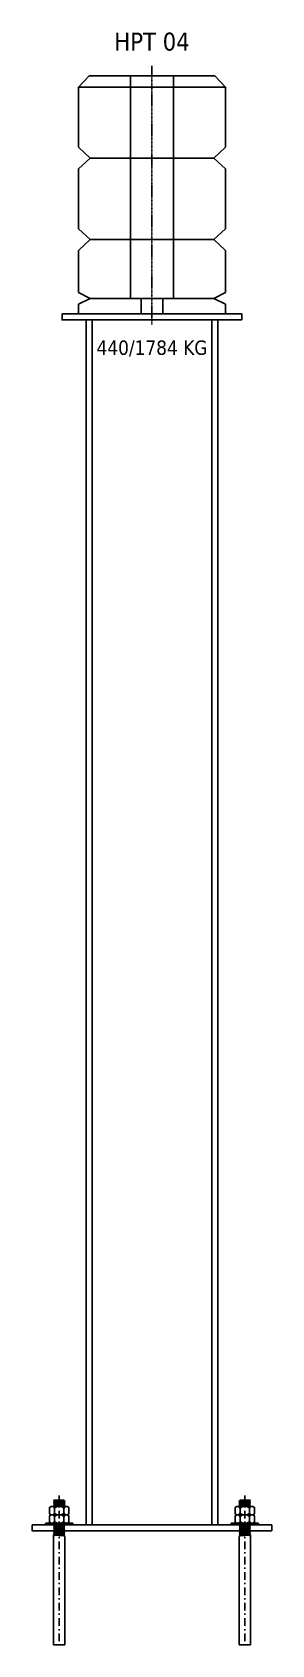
# Model space of a CAD drawing. Header units: millimetres. Extents: x -100 to 100, y -95 to 1250.
import ezdxf

# ---------------------------------------------------------------- set-up
doc = ezdxf.new("R2010")
doc.units = ezdxf.units.MM
doc.linetypes.add('DASHDOT', pattern=[1, 0.5, -0.25, 0, -0.25])
doc.linetypes.add('DASHDOT2', pattern=[12.7, 6.35, -3.175, 0, -3.175])
doc.layers.add('TAŞIYICI BETONARME', color=232, linetype='Continuous')
doc.layers.add('Wipeouts', color=7, linetype='Continuous', true_color=0xbcb7d9)
doc.styles.get("Standard").update_dxf_attribs({"font": 'arial.ttf'})

# ---------------------------------------------------------------- blocks, each defined once
blk = doc.blocks.new('HPT04')
for p, q in [((31577.5, -48995.4), (31568.5, -49005)), ((31577.5, -48995.4), (31682.5, -48995.4)), ((31682.5, -48995.4), (31691.5, -49005)), ((31568.5, -49005), (31691.5, -49005)), ((31568.5, -49005), (31568.5, -49055)), ((31691.5, -49005), (31691.5, -49055)), ((31568.5, -49055), (31578.5, -49064)), ((31681.5, -49064), (31691.5, -49055)), ((31578.5, -49064), (31568.5, -49073)), ((31568.5, -49073), (31568.5, -49123)), ((31578.5, -49064), (31681.5, -49064)), ((31681.5, -49064), (31691.5, -49073)), ((31691.5, -49073), (31691.5, -49123)), ((31568.5, -49123), (31578.5, -49132)), ((31681.5, -49132), (31691.5, -49123)), ((31578.5, -49132), (31568.5, -49141)), ((31568.5, -49141), (31568.5, -49176)), ((31578.5, -49132), (31681.5, -49132)), ((31681.5, -49132), (31691.5, -49141)), ((31691.5, -49141), (31691.5, -49176)), ((31568.5, -49176), (31578.5, -49181)), ((31578.5, -49181), (31568.5, -49186)), ((31578.5, -49181), (31681.5, -49181)), ((31691.5, -49176), (31681.5, -49181)), ((31681.5, -49181), (31691.5, -49186)), ((31568.5, -49186), (31568.5, -49194)), ((31568.5, -49194), (31691.5, -49194)), ((31691.5, -49186), (31691.5, -49194))]:
    blk.add_line(p, q)
at = {"color": 9}
for p, q in [((31612, -48995.4), (31612, -49181)), ((31648, -48995.4), (31648, -49181)), ((31621, -49194), (31621, -49181)), ((31639, -49181), (31639, -49194)), ((31630, -49194), (31621, -49194))]:
    blk.add_line(p, q, dxfattribs=at)
at = {"color": 9, "linetype": 'DASHDOT'}
blk.add_line((31630, -48987), (31630, -49202.9), dxfattribs=at)
at = {"color": 1, "attachment_point": 5}
for s, insert, char_height, width in [('{\\fTahoma|b0|i0|c162|p34;HPT 04}', (31630, -48967), 15, 75.692), ('{\\fTahoma|b0|i0|c162|p34;440/1784 KG}', (31630, -49222.9), 12, 127.373)]:
    blk.add_mtext(s, dxfattribs=dict(at, insert=insert, char_height=char_height, width=width))
blk = doc.blocks.new('A$C55CE555E')
at = {"layer": 'TAŞIYICI BETONARME', "color": 8, "linetype": 'DASHDOT2'}
blk.add_line((11.5, 124.5, 0), (11.5, 0, 0), dxfattribs=at)
at = {"layer": 'TAŞIYICI BETONARME', "color": 161, "linetype": 'Continuous'}
for p, q in [((3.5, 114.5, 0), (4.9, 115.3, 0)), ((3.5, 109.6, 0), (3.5, 114, 0)), ((3.5, 109.2, 0), (4.9, 108.4, 0)), ((3.5, 107.5, 0), (4.9, 108.4, 0)), ((6.9, 120.2, 0), (7.6, 120.7, 0)), ((6.9, 120.2, 0), (16.6, 119.6, 0)), ((7.6, 119.6, 0), (6.9, 120.2, 0)), ((6.9, 119.1, 0), (7.6, 119.6, 0)), ((6.9, 119.1, 0), (16.6, 118.5, 0)), ((7.6, 118.5, 0), (6.9, 119.1, 0)), ((6.9, 118, 0), (7.6, 118.5, 0)), ((6.9, 118, 0), (16.6, 117.5, 0)), ((7.6, 117.5, 0), (6.9, 118, 0)), ((6.9, 116.9, 0), (7.6, 117.5, 0)), ((6.9, 116.9, 0), (7.6, 117.5, 0)), ((6.9, 116.9, 0), (16.6, 116.4, 0)), ((7.6, 116.4, 0), (6.9, 116.9, 0)), ((7.6, 116.4, 0), (6.9, 116.9, 0)), ((6.9, 115.8, 0), (7.6, 116.4, 0)), ((6.9, 115.8, 0), (7.6, 116.4, 0)), ((6.9, 115.8, 0), (15.7, 115.3, 0)), ((7.6, 115.3, 0), (6.9, 115.8, 0)), ((7.6, 115.3, 0), (6.9, 115.8, 0)), ((7.5, 108.4, 0), (7.5, 115.3, 0)), ((7.5, 101.4, 0), (7.5, 108.4, 0)), ((7.6, 120.7, 0), (15.6, 120.7, 0)), ((7.6, 120.7, 0), (15.4, 120.2, 0)), ((7.6, 119.6, 0), (15.4, 119.1, 0)), ((7.6, 118.5, 0), (15.4, 118, 0)), ((7.6, 117.5, 0), (15.4, 116.9, 0)), ((7.6, 116.4, 0), (15.4, 115.8, 0)), ((15.4, 120.4, 0), (15.6, 120.7, 0)), ((15.4, 120.2, 0), (15.4, 120.4, 0)), ((16.6, 119.6, 0), (15.4, 120.2, 0)), ((15.4, 119.1, 0), (16.6, 119.6, 0)), ((16.6, 118.5, 0), (15.4, 119.1, 0)), ((15.4, 118, 0), (16.6, 118.5, 0)), ((16.6, 117.5, 0), (15.4, 118, 0)), ((15.4, 116.9, 0), (16.6, 117.5, 0)), ((16.6, 116.4, 0), (15.4, 116.9, 0)), ((16.6, 116.4, 0), (15.4, 116.9, 0)), ((15.4, 115.8, 0), (16.6, 116.4, 0)), ((15.4, 115.8, 0), (16.6, 116.4, 0)), ((16.1, 115.3, 0), (15.4, 115.8, 0)), ((16.1, 115.3, 0), (15.4, 115.8, 0)), ((15.5, 108.4, 0), (15.5, 115.3, 0)), ((15.5, 101.4, 0), (15.5, 108.4, 0)), ((19.6, 114.5, 0), (18.2, 115.3, 0)), ((19.6, 109.2, 0), (18.2, 108.4, 0)), ((19.6, 107.5, 0), (18.2, 108.4, 0)), ((19.6, 109.6, 0), (19.6, 114, 0)), ((3.5, 102.7, 0), (3.5, 107.1, 0)), ((3.5, 102.2, 0), (4.9, 101.4, 0)), ((6.9, 99.5, 0), (7.6, 100, 0)), ((6.9, 99.5, 0), (16.1, 98.9, 0)), ((7.6, 98.9, 0), (6.9, 99.5, 0)), ((6.9, 98.4, 0), (7.6, 98.9, 0)), ((6.9, 98.4, 0), (16.1, 97.8, 0)), ((7.6, 97.8, 0), (6.9, 98.4, 0)), ((6.9, 97.3, 0), (7.6, 97.8, 0)), ((6.9, 97.3, 0), (16.1, 96.8, 0)), ((7.6, 96.8, 0), (6.9, 97.3, 0)), ((6.9, 96.2, 0), (7.6, 96.8, 0)), ((6.9, 96.2, 0), (16.1, 95.7, 0)), ((7.6, 95.7, 0), (6.9, 96.2, 0)), ((6.9, 95.1, 0), (7.6, 95.7, 0)), ((6.9, 95.1, 0), (16.1, 94.6, 0)), ((7.6, 94.6, 0), (6.9, 95.1, 0)), ((6.9, 94, 0), (7.6, 94.6, 0)), ((7.6, 98.9, 0), (15.4, 98.4, 0)), ((7.6, 97.8, 0), (15.4, 97.3, 0)), ((7.6, 96.8, 0), (15.4, 96.2, 0)), ((7.6, 95.7, 0), (15.4, 95.1, 0)), ((7.6, 94.6, 0), (15.4, 94, 0)), ((8, 100, 0), (15.4, 99.5, 0)), ((15.4, 99.5, 0), (16.1, 100, 0)), ((16.1, 98.9, 0), (15.4, 99.5, 0)), ((15.4, 98.4, 0), (16.1, 98.9, 0)), ((16.1, 97.8, 0), (15.4, 98.4, 0)), ((15.4, 97.3, 0), (16.1, 97.8, 0)), ((16.1, 96.8, 0), (15.4, 97.3, 0)), ((15.4, 96.2, 0), (16.1, 96.8, 0)), ((16.1, 95.7, 0), (15.4, 96.2, 0)), ((15.4, 95.1, 0), (16.1, 95.7, 0)), ((16.1, 94.6, 0), (15.4, 95.1, 0)), ((15.4, 94, 0), (16.1, 94.6, 0)), ((19.6, 102.2, 0), (18.2, 101.4, 0)), ((19.6, 102.7, 0), (19.6, 107.1, 0)), ((6.9, 94, 0), (16.1, 93.5, 0)), ((7.6, 93.5, 0), (6.9, 94, 0)), ((6.9, 92.9, 0), (7.6, 93.5, 0)), ((6.9, 92.9, 0), (16.1, 92.4, 0)), ((7.6, 92.4, 0), (6.9, 92.9, 0)), ((6.9, 91.9, 0), (7.6, 92.4, 0)), ((6.9, 91.9, 0), (16.1, 91.3, 0)), ((7.6, 91.3, 0), (6.9, 91.9, 0)), ((6.9, 0, 0), (6.9, 91.6, 0)), ((6.9, 90.2, 0), (7.6, 91.3, 0)), ((7.6, 93.5, 0), (15.4, 92.9, 0)), ((7.6, 92.4, 0), (15.4, 91.9, 0)), ((7.6, 91.3, 0), (15.4, 90.8, 0)), ((16.1, 93.5, 0), (15.4, 94, 0)), ((15.4, 92.9, 0), (16.1, 93.5, 0)), ((16.1, 92.4, 0), (15.4, 92.9, 0)), ((15.4, 91.9, 0), (16.1, 92.4, 0)), ((16.1, 91.3, 0), (15.4, 91.9, 0)), ((15.4, 90.8, 0), (16.1, 91.3, 0)), ((16.1, 90.2, 0), (15.4, 90.8, 0)), ((16.1, 0, 0), (16.1, 90.2, 0)), ((6.9, 0, 0), (16.1, 0, 0))]:
    blk.add_line(p, q, dxfattribs=at)
at = {"layer": 'TAŞIYICI BETONARME', "color": 161, "linetype": 'Continuous', "elevation": 0}
for points in [[(3.5, 113.9), (3.5, 114.5)], [(3.5, 109.8), (3.5, 109.2)], [(4.9, 115.3), (18.2, 115.3)], [(4.9, 108.4), (18.2, 108.4)], [(18.2, 108.4), (4.9, 108.4)], [(19.6, 113.9), (19.6, 114.5)], [(19.6, 109.8), (19.6, 109.2)], [(3.5, 106.9), (3.5, 107.5)], [(3.5, 102.8), (3.5, 102.2)], [(18.2, 101.4), (4.9, 101.4)], [(19.6, 106.9), (19.6, 107.5)], [(19.6, 102.8), (19.6, 102.2)]]:
    blk.add_lwpolyline(points, dxfattribs=at)
blk.add_lwpolyline([(23, 100.9), (23, 100), (0, 100), (0, 100.9, -0.414214), (0.5, 101.4), (22.6, 101.4, -0.414214)], format="xyb", close=True, dxfattribs=at)
at = {"layer": 'TAŞIYICI BETONARME', "color": 161, "linetype": 'Continuous'}
for centre, radius, start, end in [((5.5, 113.1, 0), 2.23, 25.1138, 154.8862), ((5.5, 110.6, 0), 2.23, 205.1138, 334.8862), ((5.5, 106.1, 0), 2.23, 25.1138, 154.8862), ((11.5, 108.3, 0), 6.98, 54.7356, 125.2644), ((11.5, 115.3, 0), 6.98, 234.7356, 305.2644), ((11.5, 101.4, 0), 6.98, 54.7356, 125.2644), ((17.6, 113.1, 0), 2.23, 25.1138, 154.8862), ((17.6, 110.6, 0), 2.23, 205.1138, 334.8862), ((17.6, 106.1, 0), 2.23, 25.1138, 154.8862), ((5.5, 103.6, 0), 2.23, 205.1138, 334.8862), ((11.5, 108.4, 0), 6.98, 234.7356, 305.2644), ((17.6, 103.6, 0), 2.23, 205.1138, 334.8862)]:
    blk.add_arc(centre, radius, start, end, dxfattribs=at)

msp = doc.modelspace()

# ---------------------------------------------------------------- wipeouts: each hides what was drawn before it
msp.add_wipeout([(61.5, 1015), (75, 1015), (75, 1010), (55, 1010), (55, 5), (100, 5), (100, 0), (-100, 0), (-100, 5), (-55, 5), (-55, 1010), (-75, 1010), (-75, 1015), (-61.5, 1015), (-61.5, 1213.6), (61.5, 1213.6)]).dxf.layer = 'Wipeouts'

# ---------------------------------------------------------------- next in the draw order: linework, layer by layer
at = {"linetype": 'ByBlock'}
for points in [[(75, 1010), (75, 1015), (-75, 1015), (-75, 1010)], [(75, 1010), (75, 1015), (-75, 1015), (-75, 1010)], [(-55, 5), (55, 5), (55, 1010), (-55, 1010)], [(-50, 5), (50, 5), (50, 1010), (-50, 1010)], [(100, 0), (100, 5), (-100, 5), (-100, 0)], [(100, 0), (100, 5), (-100, 5), (-100, 0)]]:
    msp.add_lwpolyline(points, close=True, dxfattribs=at)

# ---------------------------------------------------------------- next in the draw order: block references
for name, p in [('HPT04', (-31630, 50209)), ('A$C55CE555E', (-89, -95, 0))]:
    msp.add_blockref(name, p, dxfattribs=at)
at = {"linetype": 'ByBlock', "xscale": -1}
msp.add_blockref('A$C55CE555E', (89, -95, 0), dxfattribs=at)

doc.saveas('drawing.dxf')
